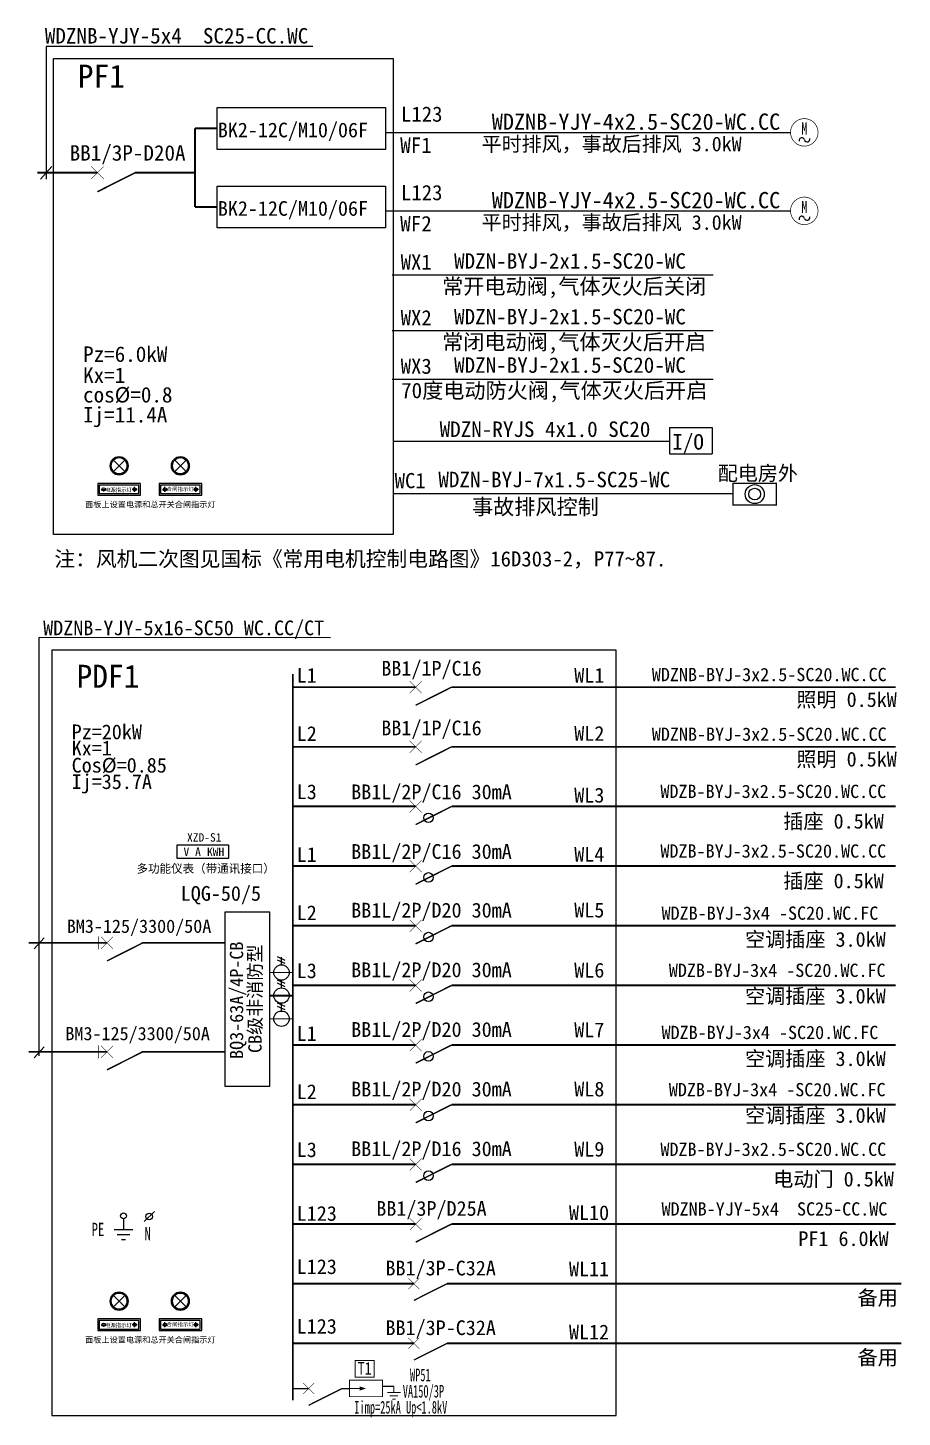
# Model space of a CAD drawing. Header units: millimetres. Extents: x -633009578 to 5705885, y -633235091 to 2571734.
# Drawn here: x 2497193 to 2514086, y 2241675 to 2268536 of the extents above; entities that cross this region are included whole.
import ezdxf
from ezdxf.enums import TextEntityAlignment as Align

# ---------------------------------------------------------------- set-up
doc = ezdxf.new("R2010")
doc.units = ezdxf.units.MM
doc.header["$LTSCALE"] = 1000
doc.header["$MEASUREMENT"] = 0
for name, pattern in [('CENTER2', [1.125, 0.75, -0.125, 0.125, -0.125]), ('CENTERX2', [101.6, 63.5, -12.7, 12.7, -12.7]), ('CONTINOUS', [0]), ('DASHED', [0.75, 0.5, -0.25])]:
    doc.linetypes.add(name, pattern=pattern)
doc.layers.get('0').update_dxf_attribs({"color": 9})
for name, color, linetype in [('000000000000电气', 7, 'Continuous'), ('ETEXT', 3, 'Continuous'), ('LIU6', 7, 'Continuous'), ('Q4', 4, 'DASHED'), ('SIG_TEXT', 7, 'Continuous'), ('电气系统', 3, 'Continuous'), ('系统图', 2, 'Continuous'), ('设备-箱柜', 3, 'Continuous')]:
    doc.layers.add(name, color=color, linetype=linetype)
doc.layers.add('CENTER', color=2, linetype='CENTERX2', lineweight=15)
doc.layers.add('DRAW', color=4, linetype='Continuous', lineweight=30)
doc.styles.add('-宋体', font='simhei.ttf', dxfattribs={"width": 0.8})
doc.styles.add('_TCH_LABEL', font='simhei.ttf', dxfattribs={"bigfont": 'GBCBIG'})
doc.styles.add('HZ', font='simhei.ttf', dxfattribs={"width": 0.8, "bigfont": 'HZTXT'})
doc.styles.add('IDQSTYLE', font='simhei.ttf', dxfattribs={"width": 0.707, "bigfont": 'hztxt.shx'})
doc.styles.add('QH2', font='simhei.ttf', dxfattribs={"width": 0.8, "bigfont": 'hztxt.shx'})
doc.styles.add('ROMANS', font='simhei.ttf', dxfattribs={"width": 0.707})
doc.styles.add('宋', font='simhei.ttf', dxfattribs={"width": 0.8})
doc.styles.add('宋体', font='simhei.ttf')

# ---------------------------------------------------------------- blocks, each defined once
blk = doc.blocks.new('0701C')
at = {"color": 3, "linetype": 'Continuous', "const_width": 0.3}
blk.add_lwpolyline([(-5.98, -6.1, 1), (6.22, -6.1, 1)], format="xyb", close=True, dxfattribs=at)
at = {"color": 3, "linetype": 'Continuous'}
for centre, radius, start, end in [((-0.99, -9.7), 1.21, 12.13876, 197.09817), ((1.38, -9), 1.27, 200.65385, 8.58308)]:
    blk.add_arc(centre, radius, start, end, dxfattribs=at)
at = {"color": 3, "linetype": 'Continuous', "style": 'ROMANS', "width": 0.7}
blk.add_text('M', height=5.41, dxfattribs=at).set_placement((0.17, -4.38), align=Align.MIDDLE)
blk = doc.blocks.new('HC000442')
at = {"color": 0, "linetype": 'Continuous', "const_width": 0.3}
blk.add_lwpolyline([(5, 2.5), (-5, 2.5), (-5, -2.5), (5, -2.5)], close=True, dxfattribs=at)
at = {"color": 0, "linetype": 'Continuous'}
for radius in [2.19, 1.35]:
    blk.add_circle((0, 0), radius, dxfattribs=at)
at = {"color": 0, "style": 'IDQSTYLE', "width": 0.7}
blk.add_attdef('PSFHATT', (7, -2.5), '', height=2.5, dxfattribs=at)
blk = doc.blocks.new('1107AA')
at = {"color": 3, "linetype": 'Continuous'}
for points, const_width in [([(0, -7.5), (-3.79, 0)], 0.3), ([(1.25, 1.25), (-1.25, -1.25)], 0.1), ([(-1.25, 1.25), (1.25, -1.25)], 0.1)]:
    blk.add_lwpolyline(points, dxfattribs=dict(at, const_width=const_width))
blk = doc.blocks.new('TDRGDF')
at = {"layer": 'Q4', "linetype": 'ByBlock'}
for p, q in [((445967, 58530), (445967, 58311)), ((446388, 58473), (446594, 58679)), ((445777, 58310), (446157, 58310)), ((445841, 58210), (446095, 58210)), ((445924, 58109), (446010, 58109))]:
    blk.add_line(p, q, dxfattribs=at)
for centre, radius in [((445967, 58590), 60.2), ((446491, 58576), 67.1)]:
    blk.add_circle(centre, radius, dxfattribs=at)
at = {"layer": 'LIU6', "style": 'QH2', "width": 0.7}
for s, p in [('PE', (445318, 58180)), ('N', (446394, 58095))]:
    blk.add_text(s, height=270, dxfattribs=at).set_placement(p)
blk = doc.blocks.new('0923')
at = {"color": 3, "linetype": 'Continuous'}
for p, q in [((-5, -3.75), (-2.5, -3.75)), ((-4.61, -5), (-3.5, -2.5)), ((-3.56, -5), (-2.45, -2.5)), ((2.5, -3.75), (5, -3.75)), ((2.89, -5), (4, -2.5)), ((3.94, -5), (5.05, -2.5)), ((10, -3.75), (12.5, -3.75)), ((10.39, -5), (11.5, -2.5)), ((11.44, -5), (12.55, -2.5))]:
    blk.add_line(p, q, dxfattribs=at)
at = {"color": 3, "linetype": 'Continuous', "const_width": 0.3}
for points in [[(-7.5, 0), (-7.5, -7.5)], [(0, 0), (0, -7.5)], [(7.5, 0), (7.5, -7.5)]]:
    blk.add_lwpolyline(points, dxfattribs=at)
at = {"color": 3, "linetype": 'Continuous'}
for centre in [(-7.5, -3.75), (0, -3.75), (7.5, -3.75)]:
    blk.add_circle(centre, 2.5, dxfattribs=at)
blk = doc.blocks.new('166')
at = {"linetype": 'CONTINOUS', "const_width": 0.3}
blk.add_lwpolyline([(2.5, 9.87), (-2.5, 9.87), (-2.5, -0.13), (2.5, -0.13)], close=True, dxfattribs=at)
blk.add_lwpolyline([(0, 9.87), (0, 6.12)], dxfattribs=at)
at = {"linetype": 'CONTINOUS'}
blk.add_lwpolyline([(0, 6.73, 1.25, 0, 0), (0, 4.87, 0, 0, 0)], format="xyseb", dxfattribs=at)
at = {"color": 1, "style": 'HZ', "width": 0.8}
blk.add_attdef('MARK', (5.02, 3.67), '', height=3, dxfattribs=at)
blk = doc.blocks.new('G$C5F426BFC')
at = {"layer": 'ETEXT', "elevation": 0}
for points, const_width in [([(5384, 3322), (5723, 3322)], 30), ([(6640, 3322), (6473, 3322)], 30), ([(7390, 3373), (7644, 3373)], 30), ([(7494, 3235), (7794, 3235)], 22.5), ([(7550, 3160), (7737, 3160)], 22.5), ([(7644, 3235), (7644, 3373)], 22.5), ([(7606, 3085), (7681, 3085)], 22.5)]:
    blk.add_lwpolyline(points, dxfattribs=dict(at, const_width=const_width))
at = {"layer": '电气系统', "color": 3, "const_width": 22.5, "elevation": 0}
blk.add_lwpolyline([(6772, 3954), (6772, 3579), (7196, 3579), (7196, 3954)], close=True, dxfattribs=at)
at = {"layer": 'ETEXT', "rotation": 89.99999999855241}
for name, p, xscale, yscale, zscale in [('1107AA', (5723, 3322, 0), 99.99999952316284, 99.99999952316284, 100), ('166', (7380, 3322, 0), 75, 75, 75)]:
    blk.add_blockref(name, p, dxfattribs=dict(at, xscale=xscale, yscale=yscale, zscale=zscale))
at = {"color": 7, "style": '_TCH_LABEL', "flags": 1}
blk.add_attdef('A', text='', height=0.00903, dxfattribs=at).set_placement((5380, 3322, 0), align=Align.MIDDLE_CENTER)
at = {"layer": '电气系统', "color": 3, "style": '宋'}
for s, width, p in [('T1', 0.8, (6829, 3634, 171)), ('WP51', 0.6, (8007, 3486, 171)), ('VA150/3P  ', 0.6, (7844, 3119, 171)), (' Iimp=25kA Up<1.8kV', 0.6, (6637, 2758, 171))]:
    blk.add_text(s, height=285, dxfattribs=dict(at, width=width)).set_placement(p)
blk = doc.blocks.new('G$CE55235D8')
blk.add_blockref('G$C5F426BFC', (-5384, -3158, 0))
blk = doc.blocks.new('多功能仪表1')
at = {"layer": '系统图', "color": 2}
blk.add_lwpolyline([(499850, 344131), (501605, 344131), (501605, 343664), (499850, 343664)], close=True, dxfattribs=at)
at = {"color": 3, "linetype": 'Continuous', "style": '宋体'}
for s, p in [('XZD-S1', (500773, 344242)), ('V', (500165, 343753)), ('A', (500559, 343755)), ('KWH', (501160, 343748)), ('多功能仪表（带通讯接口）', (500821, 343180))]:
    blk.add_text(s, height=288, dxfattribs=at).set_placement(p, align=Align.CENTER)
blk = doc.blocks.new('G$CE57D67AF')
at = {"color": 3}
for p, q in [((-480, 234), (-318, 396)), ((-480, 396), (-318, 234)), ((309, 234), (471, 396)), ((309, 396), (471, 234))]:
    blk.add_line(p, q, dxfattribs=at)
for points in [[(-674, -64), (-124, -64), (-124, 86), (-674, 86)], [(-654, -44), (-144, -44), (-144, 66), (-654, 66)], [(115, -64), (665, -64), (665, 86), (115, 86)], [(135, -44), (645, -44), (645, 66), (135, 66)]]:
    blk.add_lwpolyline(points, close=True, dxfattribs=at)
at = {"layer": 'CENTER', "linetype": 'CENTER2', "lineweight": -2}
for p, q in [((-631, 11), (-567, 11)), ((-167, 11), (-231, 11)), ((-199, -21), (-199, 43)), ((158, 11), (222, 11)), ((190, -21), (190, 43)), ((622, 11), (558, 11)), ((590, -21), (590, 43))]:
    blk.add_line(p, q, dxfattribs=at)
at = {"layer": 'DRAW'}
for centre, radius in [((-399, 315), 115), ((-399, 315), 105), ((390, 315), 115), ((390, 315), 105)]:
    blk.add_circle(centre, radius, dxfattribs=at)
at = {"layer": 'DRAW', "lineweight": -2}
for centre in [(-599, 11), (-199, 11), (190, 11), (590, 11)]:
    blk.add_circle(centre, 21, dxfattribs=at)
at = {"layer": 'SIG_TEXT', "color": 4, "style": '宋体'}
for s, height, p in [('电源指示灯', 50, (-583, -20)), ('合闸指示灯', 50, (213, -10)), ('面板上设置电源和总开关合闸指示灯', 75, (-837, -221))]:
    blk.add_text(s, height=height, dxfattribs=at).set_placement(p)

msp = doc.modelspace()

# ---------------------------------------------------------------- linework, layer by layer
at = {"color": 2, "linetype": 'Continuous'}
for p, q in [((2509593.5, 2260807.7), (2510415.2, 2260807.7)), ((2509593.5, 2260807.7), (2509593.5, 2260299)), ((2510415.2, 2260807.7), (2510415.2, 2260299)), ((2509593.5, 2260299), (2510415.2, 2260299))]:
    msp.add_line(p, q, dxfattribs=at)
at = {"layer": '000000000000电气', "color": 3}
for p, q in [((2504100.8, 2266513.7), (2511929.1, 2266513.7)), ((2504100.8, 2264996.7), (2511929.1, 2264996.7)), ((2504235.6, 2263758), (2510432.3, 2263758)), ((2504235.6, 2262682), (2510432.3, 2262682)), ((2504235.6, 2261745.5), (2510432.3, 2261745.5)), ((2504250.4, 2260541.5), (2509593.5, 2260541.5)), ((2504250.4, 2259533.1), (2510814.4, 2259533.1))]:
    msp.add_line(p, q, dxfattribs=at)
at = {"layer": '000000000000电气', "color": 3, "linetype": 'Continuous'}
for p in [(2497412.9, 2248661.3), (2503039.7, 2256741.6)]:
    msp.add_line(p, (2497412.9, 2256748.2), dxfattribs=at)
at = {"layer": '000000000000电气', "color": 3}
for points in [[(2502698.7, 2268171.7), (2497547.8, 2268171.7), (2497547.8, 2265611)], [(2497659.3, 2265851.6), (2497436.2, 2265608.7)], [(2497507.2, 2250942.8), (2497318.6, 2250729)], [(2497507.2, 2248837), (2497318.6, 2248623.2)]]:
    msp.add_lwpolyline(points, dxfattribs=at)
for points in [[(2497689, 2267940.5), (2504250.4, 2267940.5), (2504250.4, 2258741.7), (2497689, 2258741.7)], [(2497660.1, 2241706.9), (2508558.9, 2241706.9), (2508558.9, 2256503), (2497660.1, 2256503)], [(2501870.4, 2251438.9), (2500998.3, 2251438.9), (2500998.3, 2248077.2), (2501870.4, 2248077.2)]]:
    msp.add_lwpolyline(points, close=True, dxfattribs=at)
at = {"layer": '000000000000电气', "color": 3, "linetype": 'Continuous'}
for points in [[(2500851.9, 2266993.4), (2504100.8, 2266993.4), (2504100.8, 2266185.2), (2500851.9, 2266185.2)], [(2500851.9, 2265476.4), (2504100.8, 2265476.4), (2504100.8, 2264668.2), (2500851.9, 2264668.2)]]:
    msp.add_lwpolyline(points, close=True, dxfattribs=at)
at = {"layer": '000000000000电气', "color": 3}
for points, const_width in [([(2500851.9, 2266589.3), (2500422.1, 2266589.3)], 40), ([(2500422.1, 2266589.3), (2500422.1, 2265072.3)], 40), ([(2497377.6, 2265734.2), (2498538.1, 2265734.2)], 40), ([(2500422.1, 2265734.2), (2499267.1, 2265734.2)], 40), ([(2500851.9, 2265072.3), (2500422.1, 2265072.3)], 40), ([(2502315, 2255788.2), (2504687.1, 2255788.2)], 38), ([(2505379.7, 2255788.2), (2513963.3, 2255788.2)], 38), ([(2502315, 2254635), (2504687.1, 2254635)], 38), ([(2505379.7, 2254635), (2513963.3, 2254635)], 38), ([(2502315, 2253481.8), (2504687.1, 2253481.8)], 38), ([(2505379.7, 2253481.8), (2513961.3, 2253481.8)], 38), ([(2502315, 2252328.6), (2504687.1, 2252328.6)], 38), ([(2505379.7, 2252328.6), (2513961.3, 2252328.6)], 38), ([(2502315, 2251175.4), (2504687.1, 2251175.4)], 38), ([(2505379.7, 2251175.4), (2513961.3, 2251175.4)], 38), ([(2502315, 2250022.3), (2504687.1, 2250022.3)], 38), ([(2505379.7, 2250022.3), (2513961.3, 2250022.3)], 38), ([(2501870.4, 2249823.5), (2502315, 2249823.5)], 34.2), ([(2502315, 2248869.1), (2504687.1, 2248869.1)], 38), ([(2505379.7, 2248869.1), (2513961.3, 2248869.1)], 38), ([(2502315, 2247715.9), (2504687.1, 2247715.9)], 38), ([(2505379.7, 2247715.9), (2513961.3, 2247715.9)], 38), ([(2502315, 2246562.7), (2504687.1, 2246562.7)], 38), ([(2505379.7, 2246562.7), (2513961.3, 2246562.7)], 38), ([(2502315, 2245409.5), (2504687.1, 2245409.5)], 38), ([(2505379.7, 2245409.5), (2513961.3, 2245409.5)], 38), ([(2505292.8, 2244256.3), (2514069.3, 2244256.3)], 34.2), ([(2505292.8, 2243103.2), (2514069.3, 2243103.2)], 34.2)]:
    msp.add_lwpolyline(points, dxfattribs=dict(at, const_width=const_width))
at = {"layer": '000000000000电气', "color": 3, "linetype": 'Continuous'}
for points, const_width in [([(2502315, 2242002.6), (2502315, 2256041.7)], 34.2), ([(2498556.6, 2250969.2), (2498556.6, 2250721.4)], 8.55), ([(2497210.6, 2250845.3), (2498722.4, 2250845.3)], 34.2), ([(2499394.8, 2250845.3), (2500998.3, 2250845.3)], 34.2), ([(2498556.6, 2248863.3), (2498556.6, 2248615.6)], 8.55), ([(2497210.6, 2248739.4), (2498722.4, 2248739.4)], 34.2), ([(2499394.8, 2248739.4), (2500998.3, 2248739.4)], 34.2), ([(2502314, 2244256.3), (2504651.6, 2244256.3)], 34.2), ([(2502314, 2243103.2), (2504651.6, 2243103.2)], 34.2)]:
    msp.add_lwpolyline(points, dxfattribs=dict(at, const_width=const_width))
at = {"layer": '000000000000电气', "color": 3}
for centre in [(2504934.5, 2253263), (2504934.5, 2252109.8), (2504934.5, 2250956.6), (2504934.5, 2249803.4), (2504934.5, 2248650.3), (2504934.5, 2247497.1), (2504934.5, 2246343.9)]:
    msp.add_circle(centre, 92.4, dxfattribs=at)

# ---------------------------------------------------------------- block references
for name, p, xscale, yscale, zscale in [('0701C', (2512189.5, 2266779.3), 43.54560000143945, 43.54560000143945, 43.54560000143945), ('0701C', (2512189.5, 2265262.3), 43.54560000143945, 43.54560000143945, 43.54560000143945), ('多功能仪表1', (2216833.6, 2057733, 622.8), 0.566661, 0.566661, 0.566661)]:
    msp.add_blockref(name, p, dxfattribs=dict(at, xscale=xscale, yscale=yscale, zscale=zscale))
for name, p, xscale, yscale, zscale, rotation in [('1107AA', (2498538.1, 2265734.2), 97.19902800018626, 97.19902800018626, 97.19902800018626, 90), ('1107AA', (2504687.1, 2255788.2), 92.34000000017694, 92.34000000017694, 92.34000000017694, 90), ('1107AA', (2504687.1, 2254635), 92.34000000017694, 92.34000000017694, 92.34000000017694, 90), ('1107AA', (2504687.1, 2253481.8), 92.34000000017694, 92.34000000017694, 92.34000000017694, 90), ('1107AA', (2504687.1, 2252328.6), 92.34000000017694, 92.34000000017694, 92.34000000017694, 90), ('1107AA', (2504687.1, 2251175.4), 92.34000000017694, 92.34000000017694, 92.34000000017694, 90), ('1107AA', (2498722.4, 2250845.3), 92.34000000017694, 92.34000000017694, 92.34000000017694, 90), ('0923', (2501870.7, 2249825.2), 59.55507249995428, 59.55507249995428, 59.55507249995428, 89.99999846317257), ('1107AA', (2504687.1, 2250022.3), 92.34000000017694, 92.34000000017694, 92.34000000017694, 90), ('1107AA', (2498722.4, 2248739.4), 92.34000000017694, 92.34000000017694, 92.34000000017694, 90), ('1107AA', (2504687.1, 2248869.1), 92.34000000017694, 92.34000000017694, 92.34000000017694, 90), ('1107AA', (2504687.1, 2247715.9), 92.34000000017694, 92.34000000017694, 92.34000000017694, 90), ('1107AA', (2504687.1, 2246562.7), 92.34000000017694, 92.34000000017694, 92.34000000017694, 90), ('1107AA', (2504687.1, 2245409.5), 92.34000000017694, 92.34000000017694, 92.34000000017694, 90)]:
    msp.add_blockref(name, p, dxfattribs=dict(at, xscale=xscale, yscale=yscale, zscale=zscale, rotation=rotation))
at = {"layer": '000000000000电气', "color": 1, "xscale": 1.5, "yscale": 1.5, "zscale": 1.5}
for p in [(2499556.1, 2259595.1), (2499556.1, 2243446)]:
    msp.add_blockref('G$CE57D67AF', p, dxfattribs=at)
at = {"layer": '000000000000电气', "linetype": 'Continuous', "xscale": 0.95, "yscale": 0.95, "zscale": 0.95}
msp.add_blockref('TDRGDF', (2075373.8, 2189906.4), dxfattribs=at)
at = {"layer": '000000000000电气', "color": 3, "linetype": 'Continuous', "xscale": 85.5, "yscale": 85.5, "zscale": 85.5, "rotation": 90}
for p in [(2504651.6, 2244256.3), (2504651.6, 2243103.2)]:
    msp.add_blockref('1107AA', p, dxfattribs=at)
at = {"layer": '000000000000电气', "xscale": 0.8573749999999999, "yscale": 0.8573749999999999, "zscale": 0.8573749999999999}
msp.add_blockref('G$CE55235D8', (2502328.7, 2242088.3, 0), dxfattribs=at)
at = {"layer": '设备-箱柜', "xscale": 84, "yscale": 84, "zscale": 84}
msp.add_blockref('HC000442', (2511237.2, 2259520), dxfattribs=at)

# ---------------------------------------------------------------- texts
at = {"color": 2, "linetype": 'Continuous', "style": '-宋体'}
msp.add_text('I/O', height=300, dxfattribs=at).set_placement((2509643.9, 2260380.3))
at = {"layer": '000000000000电气', "color": 3}
for s, height, style, p in [('WDZNB-YJY-5x4  SC25-CC.WC', 299.25, '-宋体', (2497522.6, 2268231.4)), ('L123', 294, '-宋体', (2504404.9, 2266719.8)), ('BK2-12C/M10/06F', 284.288, '宋', (2500865, 2266417.7, -18989.7)), ('BB1/3P-D20A', 299.25, '-宋体', (2498002, 2265967)), ('WF1', 299.25, '-宋体', (2504387.6, 2266115.6)), ('L123', 294, '-宋体', (2504404.9, 2265202.8)), ('BK2-12C/M10/06F', 284.288, '宋', (2500865, 2264900.7, -18989.7)), ('WF2', 299.25, '-宋体', (2504387.6, 2264598.6)), ('WX1', 294, '-宋体', (2504397.1, 2263858.9)), ('WDZN-BYJ-2x1.5-SC20-WC', 299.25, '-宋体', (2505428.4, 2263877.8, 0)), ('常开电动阀,气体灭火后关闭', 299.25, '-宋体', (2505198.2, 2263386.9)), ('WX2', 294, '-宋体', (2504397.1, 2262782.9)), ('WDZN-BYJ-2x1.5-SC20-WC', 299.25, '-宋体', (2505428.4, 2262801.8, 0)), ('常闭电动阀,气体灭火后开启', 299.25, '-宋体', (2505198.2, 2262310.9)), ('Pz=6.0kW', 299.25, '-宋体', (2498261.4, 2262077)), ('Kx=1', 299.25, '-宋体', (2498261.4, 2261669.1)), ('WX3', 294, '-宋体', (2504397.1, 2261846.4)), ('WDZN-BYJ-2x1.5-SC20-WC', 299.25, '-宋体', (2505428.4, 2261865.3, 0)), ('70度电动防火阀,气体灭火后开启', 299.25, '-宋体', (2504404.7, 2261374.4)), ('cos%%C=0.8', 299.25, '-宋体', (2498261.4, 2261291.6)), ('Ij=11.4A', 299.25, '-宋体', (2498261.4, 2260905)), ('WDZN-RYJS 4x1.0 SC20 ', 299.25, '-宋体', (2505149.9, 2260625.4)), ('WC1', 294, '-宋体', (2504280.2, 2259634.1)), ('WDZN-BYJ-7x1.5-SC25-WC', 299.25, '-宋体', (2505125.3, 2259653, 0)), ('事故排风控制', 299.25, '-宋体', (2505775.5, 2259125.6, 0)), ('注：风机二次图见国标《常用电机控制电路图》16D303-2，P77~87.', 294, '-宋体', (2497706.8, 2258122)), ('L1', 285, '宋', (2502388.6, 2255874.7)), ('WL1', 285, '宋', (2507750.6, 2255874.7)), ('WDZNB-BYJ-3x2.5-SC20.WC.CC', 256.5, '-宋体', (2509249.5, 2255904.1)), ('Pz=20kW', 285, '宋', (2498040.7, 2254781.9)), ('L2', 285, '宋', (2502388.6, 2254748.5)), ('WL2', 285, '宋', (2507750.6, 2254750.8)), ('WDZNB-BYJ-3x2.5-SC20.WC.CC', 256.5, '-宋体', (2509249.5, 2254750.9)), ('Kx=1', 285, '宋', (2498040.7, 2254468.2)), ('Cos%%C=0.85', 285, '宋', (2498040.7, 2254136.9)), ('Ij=35.7A', 285, '宋', (2498040.7, 2253819.4)), ('L3', 285, '宋', (2502388.6, 2253623)), ('WDZB-BYJ-3x2.5-SC20.WC.CC', 256.5, '-宋体', (2509415.3, 2253645.5)), ('WL3', 285, '宋', (2507750.6, 2253558)), ('L1', 285, '宋', (2502388.6, 2252409.9)), ('WL4', 285, '宋', (2507750.6, 2252415.1)), ('WDZB-BYJ-3x2.5-SC20.WC.CC', 256.5, '-宋体', (2509415.3, 2252492.4)), ('L2', 285, '宋', (2502388.6, 2251283.8)), ('WL5', 285, '宋', (2507750.6, 2251335.9)), ('WDZB-BYJ-3x4 -SC20.WC.FC', 256.5, '-宋体', (2509437.5, 2251291.4)), ('L3', 285, '宋', (2502388.6, 2250163.4)), ('WL6', 285, '宋', (2507750.6, 2250174)), ('WDZB-BYJ-3x4 -SC20.WC.FC', 256.5, '-宋体', (2509578, 2250186)), ('L1', 285, '宋', (2502388.6, 2248950.4)), ('WL7', 285, '宋', (2507750.6, 2249020.8)), ('WDZB-BYJ-3x4 -SC20.WC.FC', 256.5, '-宋体', (2509437.5, 2248985)), ('L2', 285, '宋', (2502388.6, 2247824.2)), ('WL8', 285, '宋', (2507750.6, 2247876.4)), ('WDZB-BYJ-3x4 -SC20.WC.FC', 256.5, '-宋体', (2509578, 2247879.6)), ('L3', 285, '宋', (2502388.6, 2246703.9)), ('WL9', 285, '宋', (2507750.6, 2246714.4)), ('WDZB-BYJ-3x2.5-SC20.WC.CC', 256.5, '-宋体', (2509415.3, 2246726.4)), ('L123', 285, '宋', (2502388.6, 2245471.6)), ('WL10', 285, '宋', (2507648.6, 2245485.8)), ('WDZNB-YJY-5x4  SC25-CC.WC', 256.5, '-宋体', (2509437.1, 2245573.3)), ('L123', 285, '宋', (2502388.6, 2244442.8)), ('WL11', 285, '宋', (2507648.6, 2244399.7)), ('L123', 285, '宋', (2502388.6, 2243289.7)), ('WL12', 285, '宋', (2507648.6, 2243179.4))]:
    msp.add_text(s, height=height, dxfattribs=dict(at, style=style)).set_placement(p)
at = {"layer": '000000000000电气', "color": 6, "ltscale": 100, "style": '宋'}
for s, p in [('PF1', (2498159.3, 2267378.7)), ('PDF1', (2498136, 2255776.1))]:
    msp.add_text(s, height=445.5, rotation=359.99997, dxfattribs=at).set_placement(p)
at = {"layer": '000000000000电气', "color": 2, "linetype": 'Continuous', "style": '宋'}
for s, height, p in [('WDZNB-YJY-4x2.5-SC20-WC.CC', 315.004, (2506157.6, 2266563.1)), ('平时排风，事故后排风 3.0kW', 283.504, (2505960.5, 2266147.7)), ('WDZNB-YJY-4x2.5-SC20-WC.CC', 315.004, (2506157.6, 2265046.1)), ('平时排风，事故后排风 3.0kW', 283.504, (2505960.5, 2264630.7)), ('配电房外', 283.5, (2510525, 2259782.9, 0))]:
    msp.add_text(s, height=height, dxfattribs=at).set_placement(p)
at = {"layer": '000000000000电气', "color": 3, "style": '-宋体'}
msp.add_text('WDZNB-YJY-5x16-SC50 WC.CC/CT', height=285, dxfattribs=at).set_placement((2500204.6, 2256791.4), align=Align.CENTER)
at = {"layer": '000000000000电气', "color": 3}
for s, height, style, p in [('BB1/1P/C16', 285, '宋', (2504992.4, 2256129.5)), ('照明 0.5kW', 285, '宋', (2513012, 2255544.9)), ('BB1/1P/C16', 285, '宋', (2504992.4, 2254976.3)), ('照明 0.5kW', 285, '宋', (2513012, 2254391.8)), ('BB1L/2P/C16 30mA', 285, '宋', (2504992.4, 2253741.2)), ('插座 0.5kW', 285, '宋', (2512760.1, 2253202.9)), ('BB1L/2P/C16 30mA', 285, '宋', (2504992.4, 2252588)), ('插座 0.5kW', 285, '宋', (2512760.1, 2252049.7)), ('BB1L/2P/D20 30mA', 285, '宋', (2504992.4, 2251453.7)), ('BM3-125/3300/50A', 256.5, '-宋体', (2499342.6, 2251146.1)), ('空调插座 3.0kW', 285, '宋', (2512409, 2250919.4)), ('BB1L/2P/D20 30mA', 285, '宋', (2504992.4, 2250300.6)), ('空调插座 3.0kW', 285, '宋', (2512409, 2249821.9)), ('BB1L/2P/D20 30mA', 285, '宋', (2504992.4, 2249147.4)), ('BM3-125/3300/50A', 256.5, '-宋体', (2499315.5, 2249070.6)), ('空调插座 3.0kW', 285, '宋', (2512409, 2248613)), ('BB1L/2P/D20 30mA', 285, '宋', (2504992.4, 2247994.2)), ('空调插座 3.0kW', 285, '宋', (2512409, 2247515.5)), ('BB1L/2P/D16 30mA', 285, '宋', (2504992.4, 2246841)), ('电动门 0.5kW', 285, '宋', (2512760.1, 2246283.8)), ('BB1/3P/D25A', 285, '宋', (2504992.4, 2245687.8)), ('PF1 6.0kW', 285, '宋', (2512952.3, 2245130.7)), ('BB1/3P-C32A', 285, '宋', (2505169.9, 2244535.1)), ('备用', 285, '宋', (2513612.3, 2243988.4, -0.4)), ('BB1/3P-C32A', 285, '宋', (2505169.9, 2243381.9)), ('备用', 285, '宋', (2513612.3, 2242835.2, -0.4))]:
    msp.add_text(s, height=height, dxfattribs=dict(at, style=style)).set_placement(p, align=Align.MIDDLE)
at = {"layer": '000000000000电气', "color": 2, "style": '宋'}
msp.add_text('LQG-50/5', height=285, dxfattribs=at).set_placement((2500147.6, 2251658.5))
at = {"layer": '000000000000电气', "color": 3, "style": '-宋体'}
for s, p in [('BQ3-63A/4P-CB', (2501354, 2249735.2)), ('CB级非消防型', (2501710.4, 2249765.1))]:
    msp.add_text(s, height=256.5, rotation=90, dxfattribs=at).set_placement(p, align=Align.CENTER)

doc.saveas('drawing.dxf')
